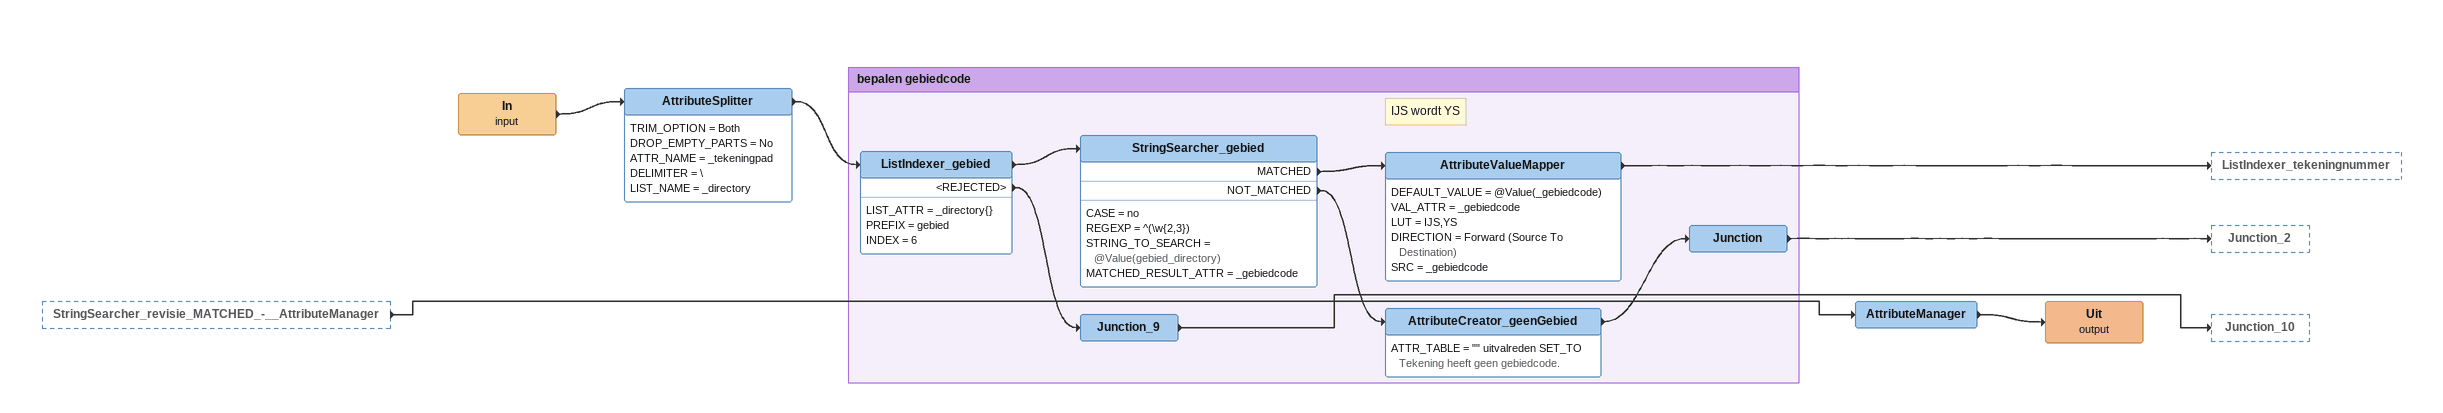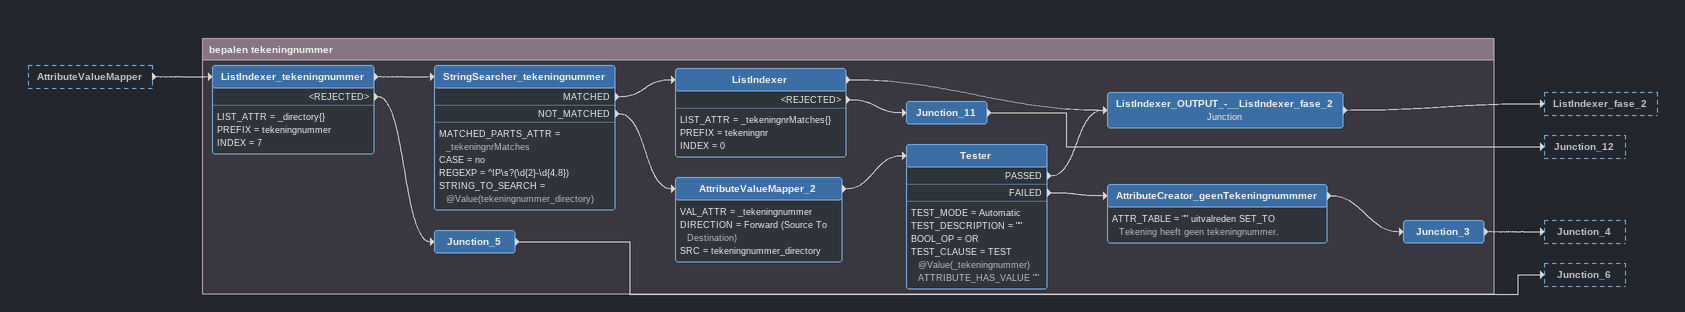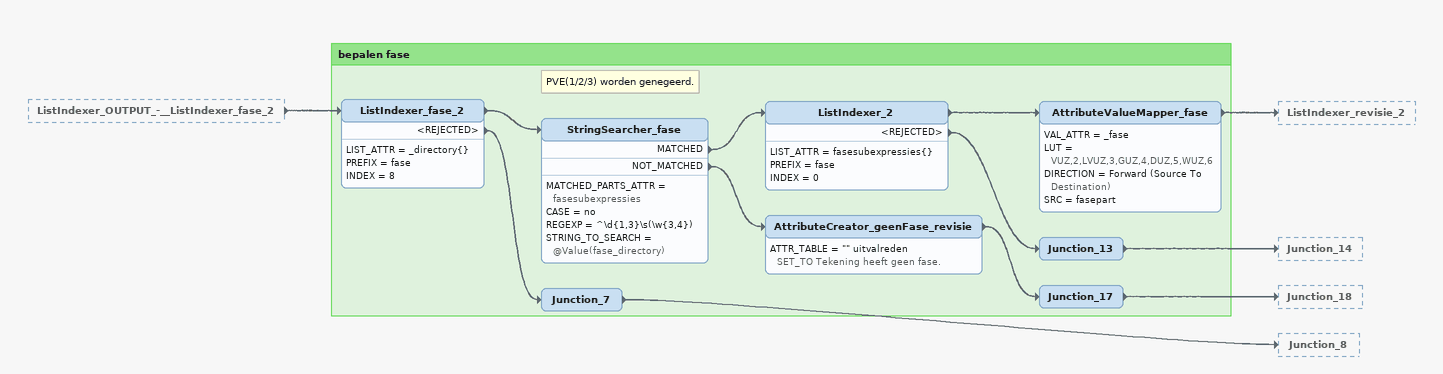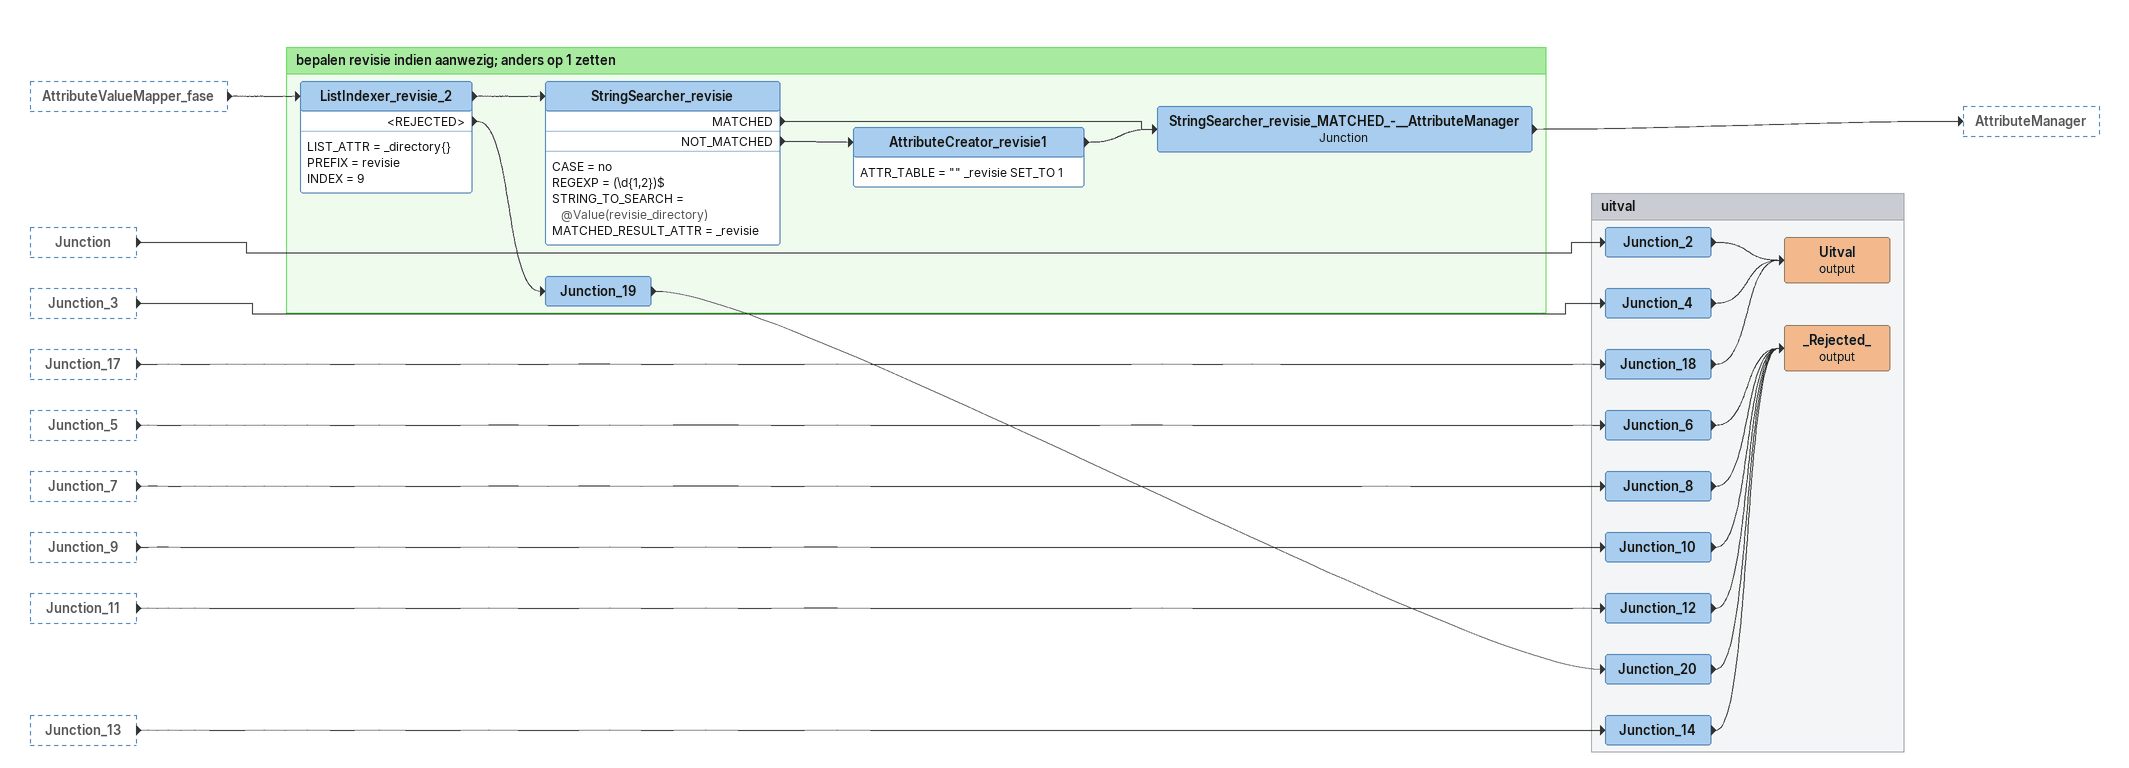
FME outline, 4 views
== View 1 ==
StringSearcher_revisie_MATCHED_-__AttributeManager [outside]
    -> AttributeManager
In (input)
    -> AttributeSplitter
AttributeSplitter
    TRIM_OPTION = Both
    DROP_EMPTY_PARTS = No
    ATTR_NAME = _tekeningpad
    DELIMITER = \
    LIST_NAME = _directory
    -> ListIndexer_gebied
AttributeManager
    -> Uit (output)
Uit (output)

Bookmark: bepalen gebiedcode
ListIndexer_gebied
    LIST_ATTR = _directory{}
    PREFIX = gebied
    INDEX = 6
    -> StringSearcher_gebied
    <REJECTED> -> Junction_9
StringSearcher_gebied
    CASE = no
    REGEXP = ^(\w{2,3})
    STRING_TO_SEARCH = @Value(gebied_directory)
    MATCHED_RESULT_ATTR = _gebiedcode
    MATCHED -> AttributeValueMapper
    NOT_MATCHED -> AttributeCreator_geenGebied
Note: IJS wordt YS
AttributeValueMapper
    DEFAULT_VALUE = @Value(_gebiedcode)
    VAL_ATTR = _gebiedcode
    LUT = IJS,YS
    DIRECTION = Forward (Source To Destination)
    SRC = _gebiedcode
    -> ListIndexer_tekeningnummer
AttributeCreator_geenGebied
    ATTR_TABLE = "" uitvalreden SET_TO Tekening heeft geen gebiedcode.
    -> Junction
Junction
    -> Junction_2
Junction_9
    -> Junction_10

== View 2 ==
AttributeValueMapper [outside]
    -> ListIndexer_tekeningnummer

Bookmark: bepalen tekeningnummer
ListIndexer_tekeningnummer
    LIST_ATTR = _directory{}
    PREFIX = tekeningnummer
    INDEX = 7
    -> StringSearcher_tekeningnummer
    <REJECTED> -> Junction_5
StringSearcher_tekeningnummer
    MATCHED_PARTS_ATTR = _tekeningnrMatches
    CASE = no
    REGEXP = ^IP\s?(\d{2}-\d{4,8})
    STRING_TO_SEARCH = @Value(tekeningnummer_directory)
    MATCHED -> ListIndexer
    NOT_MATCHED -> AttributeValueMapper_2
ListIndexer
    LIST_ATTR = _tekeningnrMatches{}
    PREFIX = tekeningnr
    INDEX = 0
    -> ListIndexer_OUTPUT_-__ListIndexer_fase_2
    <REJECTED> -> Junction_11
Junction_11
    -> Junction_12
AttributeValueMapper_2
    VAL_ATTR = _tekeningnummer
    DIRECTION = Forward (Source To Destination)
    SRC = tekeningnummer_directory
    -> Tester
Tester
    TEST_MODE = Automatic
    TEST_DESCRIPTION = ""
    BOOL_OP = OR
    TEST_CLAUSE = TEST @Value(_tekeningnummer) ATTRIBUTE_HAS_VALUE ""
    PASSED -> ListIndexer_OUTPUT_-__ListIndexer_fase_2
    FAILED -> AttributeCreator_geenTekeningnummmer
ListIndexer_OUTPUT_-__ListIndexer_fase_2: Junction
    -> ListIndexer_fase_2
AttributeCreator_geenTekeningnummmer
    ATTR_TABLE = "" uitvalreden SET_TO Tekening heeft geen tekeningnummer.
    -> Junction_3
Junction_3
    -> Junction_4
Junction_5
    -> Junction_6

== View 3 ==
ListIndexer_OUTPUT_-__ListIndexer_fase_2 [outside]
    -> ListIndexer_fase_2

Bookmark: bepalen fase
ListIndexer_fase_2
    LIST_ATTR = _directory{}
    PREFIX = fase
    INDEX = 8
    -> StringSearcher_fase
    <REJECTED> -> Junction_7
Note: PVE(1/2/3) worden genegeerd.
StringSearcher_fase
    MATCHED_PARTS_ATTR = fasesubexpressies
    CASE = no
    REGEXP = ^\d{1,3}\s(\w{3,4})
    STRING_TO_SEARCH = @Value(fase_directory)
    MATCHED -> ListIndexer_2
    NOT_MATCHED -> AttributeCreator_geenFase_revisie
ListIndexer_2
    LIST_ATTR = fasesubexpressies{}
    PREFIX = fase
    INDEX = 0
    -> AttributeValueMapper_fase
    <REJECTED> -> Junction_13
AttributeValueMapper_fase
    VAL_ATTR = _fase
    LUT = VUZ,2,LVUZ,3,GUZ,4,DUZ,5,WUZ,6
    DIRECTION = Forward (Source To Destination)
    SRC = fasepart
    -> ListIndexer_revisie_2
Junction_13
    -> Junction_14
AttributeCreator_geenFase_revisie
    ATTR_TABLE = "" uitvalreden SET_TO Tekening heeft geen fase.
    -> Junction_17
Junction_17
    -> Junction_18
Junction_7
    -> Junction_8

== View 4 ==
AttributeValueMapper_fase [outside]
    -> ListIndexer_revisie_2
Junction [outside]
    -> Junction_2
Junction_3 [outside]
    -> Junction_4
Junction_17 [outside]
    -> Junction_18
Junction_5 [outside]
    -> Junction_6
Junction_7 [outside]
    -> Junction_8
Junction_9 [outside]
    -> Junction_10
Junction_11 [outside]
    -> Junction_12
Junction_13 [outside]
    -> Junction_14

Bookmark: uitval
Junction_12
    -> _Rejected_ (output)
Junction_20
    -> _Rejected_ (output)
Junction_14
    -> _Rejected_ (output)
Junction_18
    -> Uitval (output)
Junction_8
    -> _Rejected_ (output)
Junction_4
    -> Uitval (output)
Junction_6
    -> _Rejected_ (output)
Junction_2
    -> Uitval (output)
Uitval (output)
Junction_10
    -> _Rejected_ (output)
_Rejected_ (output)

Bookmark: bepalen revisie indien aanwezig; anders op 1 zetten
ListIndexer_revisie_2
    LIST_ATTR = _directory{}
    PREFIX = revisie
    INDEX = 9
    -> StringSearcher_revisie
    <REJECTED> -> Junction_19
StringSearcher_revisie
    CASE = no
    REGEXP = (\d{1,2})$
    STRING_TO_SEARCH = @Value(revisie_directory)
    MATCHED_RESULT_ATTR = _revisie
    MATCHED -> StringSearcher_revisie_MATCHED_-__AttributeManager
    NOT_MATCHED -> AttributeCreator_revisie1
AttributeCreator_revisie1
    ATTR_TABLE = "" _revisie SET_TO 1
    -> StringSearcher_revisie_MATCHED_-__AttributeManager
StringSearcher_revisie_MATCHED_-__AttributeManager: Junction
    -> AttributeManager
Junction_19
    -> Junction_20
